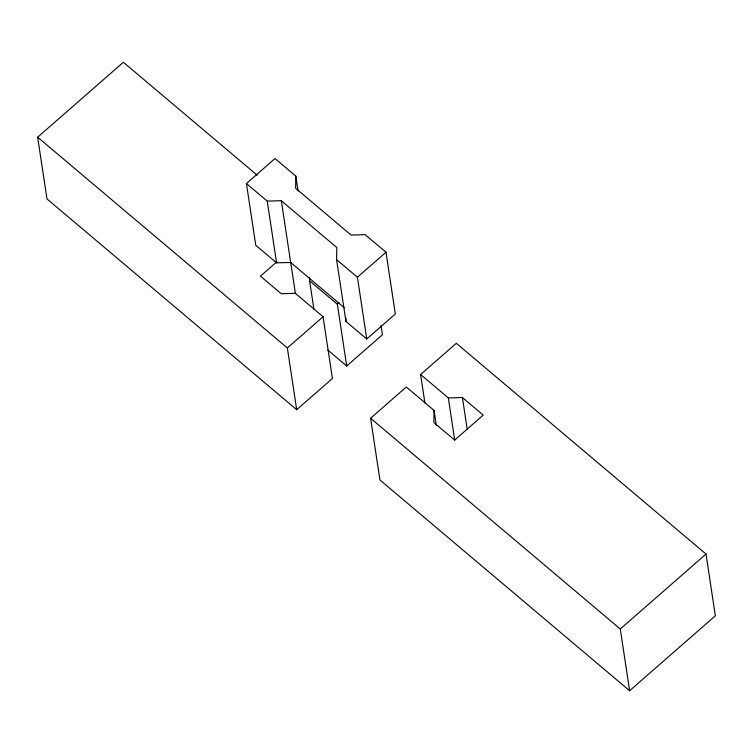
<?xml version="1.0" encoding="UTF-8"?>
<svg xmlns="http://www.w3.org/2000/svg" width="753" height="753" viewBox="0 0 753 753"><rect width="100%" height="100%" fill="white"/><g stroke="black" fill="none" stroke-linecap="round" stroke-linejoin="round"><path stroke-width="1.13" d="M295.816 176.127L295.609 188.231L351.096 235.068L365.177 234.672L385.988 252.236L395.325 313.982L366.749 338.963L345.938 321.399L336.6 259.653L336.807 247.558L281.321 200.722L267.24 201.107L246.429 183.544L275.005 158.563L295.816 176.127L298.066 190.989M313.935 309.417L309.615 280.841L309.671 277.537M345.938 321.399L345.994 318.095M434.048 410.423L433.841 422.518L454.652 440.081L483.228 415.101L462.417 397.537L448.336 397.932L420.588 374.514L456.309 343.283L706.013 554.057L715.35 615.794L629.621 690.736L379.926 479.972L370.589 418.226L406.3 387.004L434.048 410.423L436.298 425.285M276.888 261.771L260.434 276.153L281.245 293.717L295.327 293.331L323.075 316.749L332.412 378.486L296.691 409.717L46.987 198.943L37.65 137.206L123.379 62.264L257.206 175.233M366.749 338.963L357.411 277.217L385.988 252.236M296.691 409.717L287.354 347.971L323.075 316.749M381.027 325.625L382.411 334.774L346.7 365.996L337.353 304.259L339.104 302.734M629.621 690.736L620.284 629L706.013 554.057M246.429 183.544L255.766 245.28L276.577 262.844L290.658 262.458L344.356 307.789M336.6 259.653L357.411 277.217M309.615 280.841L337.353 304.259M327.903 350.136L346.7 365.996M37.65 137.206L287.354 347.971M370.589 418.226L620.284 629M462.417 397.537L467.255 429.558M448.336 397.932L454.737 440.232M420.588 374.514L424.918 403.1M281.321 200.722L290.658 262.458M290.743 262.609L295.411 293.482M267.24 201.107L276.577 262.844"/></g></svg>
